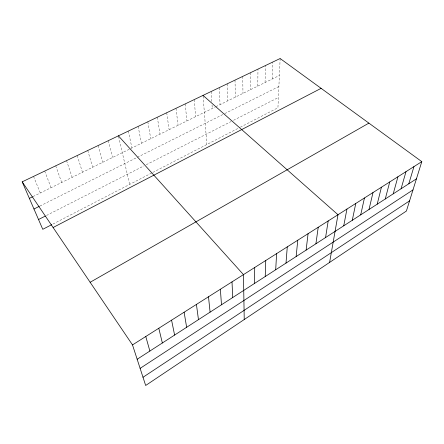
<?xml version="1.0" encoding="UTF-8"?>
<svg xmlns="http://www.w3.org/2000/svg" width="444" height="444" viewBox="0 0 444 444"><rect width="100%" height="100%" fill="white"/><g stroke="black" fill="none" stroke-linecap="round" stroke-linejoin="round"><path stroke-width="0.33" stroke-dasharray="2.22 1.67" d="M257.786 86.103L257.975 69.12M265.068 82.523L265.451 65.54M272.266 78.988L272.844 62.01M280.147 58.519L277.933 107.764L240.404 127.162M52.953 224.048L152.259 172.722M152.841 172.416L239.81 127.467M46.492 215.468L143.795 165.962M146.209 164.735L231.08 121.556M233.527 120.313L278.394 97.486M39.905 206.044L224.131 113.903M224.714 113.609L278.888 86.519M33.006 196.575L215.262 107.004M215.862 106.704L279.381 75.491M33.539 176.412L40.293 192.99M44.705 171.073L51.066 187.695M55.705 165.817L61.688 182.478M66.545 160.634L72.15 177.334M77.223 155.528L82.467 172.266M87.746 150.499L92.641 167.266M98.118 145.538L102.669 162.338M108.342 140.654L112.554 157.476M118.57 136.508L129.631 184.415M128.349 131.085L131.924 147.957M138.145 126.407L141.408 143.295M147.802 121.789L150.766 138.7M157.326 117.233L159.995 134.16M166.716 112.743L169.103 129.687M175.979 108.314L178.094 125.269M185.115 103.946L186.957 120.912M194.133 99.639L195.71 116.611M203.08 96.065L206.854 144.505M211.166 91.497L211.866 102.364M212.038 105.084L212.26 108.48M219.208 87.651L220.074 104.64M227.15 83.855L227.794 100.844M234.998 80.103L235.425 97.092M242.746 76.396L242.968 93.39M250.405 72.733L250.422 89.727"/><path stroke-width="0.67" d="M254.567 283.411L254.706 267.499M265.223 276.523L265.751 260.5M275.702 269.758L276.612 253.618M286.003 263.103L287.279 246.858M296.137 256.554L297.769 240.215M306.105 250.116L308.081 233.683M315.917 243.778L318.22 227.261M325.569 237.546L328.188 220.946M329.609 262.415L337.995 214.73L203.025 95.388M343.739 225.807L346.947 209.057M352.286 220.285L355.766 203.474M360.706 214.841L364.452 197.974M369.008 209.479L373.004 192.552M377.195 204.19L381.435 187.213M385.264 198.979L389.743 181.946M393.223 193.839L397.935 176.762M401.071 188.767L406.005 171.65M408.807 183.772L413.958 166.611M421.8 161.638L406.399 211.033L145.671 385.481L132.506 344.916L22.2 181.835L280.147 58.519L421.8 161.638L132.506 344.916M143.007 377.272L409.573 200.849M140.115 368.37L412.987 189.915M137.157 359.257L416.439 178.838M90.138 282.279L368.886 123.121M53.091 227.506L321.112 88.339M51.754 224.664L42.768 229.309L22.2 181.835M38.528 219.519L45.271 216.089M33.972 209.007L39.311 206.338M29.36 198.363L32.395 196.87M118.415 135.836L243.462 274.62L244.233 319.536M145.776 336.508L149.872 351.043M158.797 328.26L162.354 342.984M171.573 320.163L174.609 335.065M184.11 312.221L186.641 327.289M196.42 304.423L198.468 319.652M208.502 296.77L210.079 312.149M220.363 289.255L221.495 304.778M232.018 281.873L232.712 297.53"/></g></svg>
